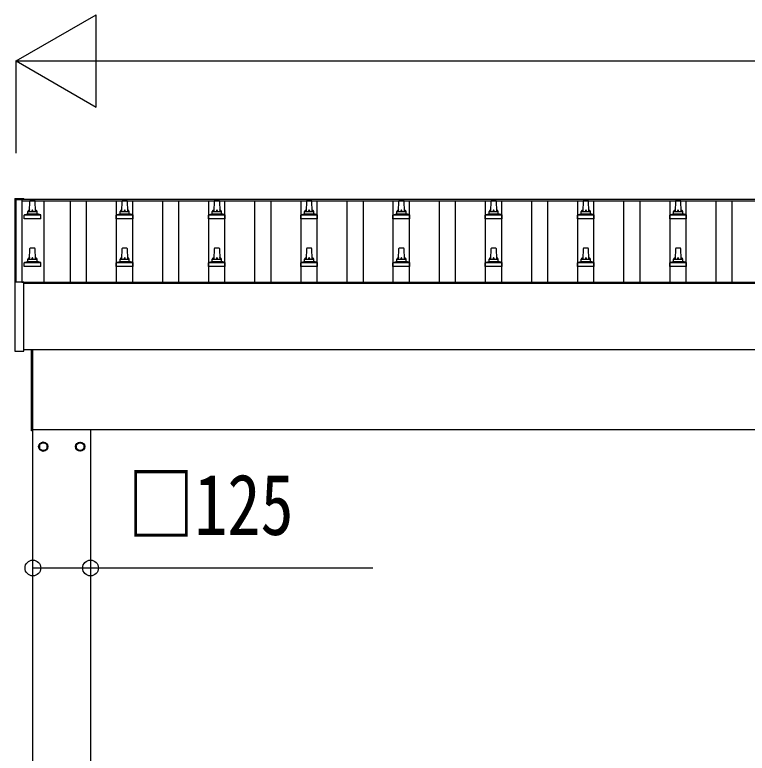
# Model space of a CAD drawing. Units: millimetres, scale not verified. Extents: x -16820 to 16820, y -11880 to 11880.
# Drawn here: x -13868 to -12280, y -823 to 778 of the extents above; entities that cross this region are included whole.
import ezdxf
from ezdxf.enums import TextEntityAlignment as Align

# ---------------------------------------------------------------- set-up
doc = ezdxf.new("R2010")
doc.units = ezdxf.units.MM
doc.header["$LTSCALE"] = 50
for name, color, linetype in [('0-5_YKK_13', 4, 'Continuous'), ('0-6_YKK_A1', 4, 'Continuous'), ('0-7_YKK_D', 6, 'Continuous')]:
    doc.layers.add(name, color=color, linetype=linetype)
doc.styles.add('ＭＳ ゴシック', font='')
doc.styles.get('ＭＳ ゴシック').set_extended_font_data('MS Gothic')

msp = doc.modelspace()

# ---------------------------------------------------------------- linework, layer by layer
at = {"layer": '0-5_YKK_13'}
for p, q in [((-13868.22, 379.66), (-13868.22, 379.06)), ((-13868.22, 379.06), (-13868.22, 197.72)), ((-13867.22, 380.18), (-13849.22, 380.18)), ((-13848.22, 378.11), (-13848.22, 379.66)), ((-13848.22, 379), (-13848.22, 379.06)), ((-13835.92, 351.59), (-13835.19, 375.12)), ((-13834.19, 376.09), (-13825.65, 376.09)), ((-13824.65, 375.12), (-13823.92, 351.59)), ((-13635.92, 351.59), (-13635.19, 375.12)), ((-13634.19, 376.09), (-13625.65, 376.09)), ((-13624.65, 375.12), (-13623.92, 351.59)), ((-13435.92, 351.59), (-13435.19, 375.12)), ((-13434.19, 376.09), (-13425.65, 376.09)), ((-13424.65, 375.12), (-13423.92, 351.59)), ((-13235.92, 351.59), (-13235.19, 375.12)), ((-13234.19, 376.09), (-13225.65, 376.09)), ((-13224.65, 375.12), (-13223.92, 351.59)), ((-13035.92, 351.59), (-13035.19, 375.12)), ((-13034.19, 376.09), (-13025.65, 376.09)), ((-13024.65, 375.12), (-13023.92, 351.59)), ((-12835.92, 351.59), (-12835.19, 375.12)), ((-12834.19, 376.09), (-12825.65, 376.09)), ((-12824.65, 375.12), (-12823.92, 351.59)), ((-12635.92, 351.59), (-12635.19, 375.12)), ((-12634.19, 376.09), (-12625.65, 376.09)), ((-12624.65, 375.12), (-12623.92, 351.59)), ((-12435.92, 351.59), (-12435.19, 375.12)), ((-12434.19, 376.09), (-12425.65, 376.09)), ((-12424.65, 375.12), (-12423.92, 351.59)), ((-13848.17, 336.09), (-13848.17, 343.81)), ((-13847.79, 344.59), (-13812.05, 344.59)), ((-13847.41, 344.78), (-13840.69, 346.41)), ((-13840.3, 346.59), (-13819.54, 346.59)), ((-13839.92, 347.38), (-13839.92, 351.59)), ((-13838.92, 351.59), (-13820.92, 351.59)), ((-13819.92, 347.38), (-13819.92, 351.59)), ((-13812.44, 344.78), (-13819.16, 346.41)), ((-13811.67, 336.09), (-13811.67, 343.81)), ((-13648.17, 336.09), (-13648.17, 343.81)), ((-13647.79, 344.59), (-13612.05, 344.59)), ((-13647.41, 344.78), (-13640.69, 346.41)), ((-13640.3, 346.59), (-13619.54, 346.59)), ((-13639.92, 347.38), (-13639.92, 351.59)), ((-13638.92, 351.59), (-13620.92, 351.59)), ((-13619.92, 347.38), (-13619.92, 351.59)), ((-13612.44, 344.78), (-13619.16, 346.41)), ((-13611.67, 336.09), (-13611.67, 343.81)), ((-13448.17, 336.09), (-13448.17, 343.81)), ((-13447.79, 344.59), (-13412.05, 344.59)), ((-13447.41, 344.78), (-13440.69, 346.41)), ((-13440.3, 346.59), (-13419.54, 346.59)), ((-13439.92, 347.38), (-13439.92, 351.59)), ((-13438.92, 351.59), (-13420.92, 351.59)), ((-13419.92, 347.38), (-13419.92, 351.59)), ((-13412.44, 344.78), (-13419.16, 346.41)), ((-13411.67, 336.09), (-13411.67, 343.81)), ((-13248.17, 336.09), (-13248.17, 343.81)), ((-13247.79, 344.59), (-13212.05, 344.59)), ((-13247.41, 344.78), (-13240.69, 346.41)), ((-13240.3, 346.59), (-13219.54, 346.59)), ((-13239.92, 347.38), (-13239.92, 351.59)), ((-13238.92, 351.59), (-13220.92, 351.59)), ((-13219.92, 347.38), (-13219.92, 351.59)), ((-13212.44, 344.78), (-13219.16, 346.41)), ((-13211.67, 336.09), (-13211.67, 343.81)), ((-13048.17, 336.09), (-13048.17, 343.81)), ((-13047.79, 344.59), (-13012.05, 344.59)), ((-13047.41, 344.78), (-13040.69, 346.41)), ((-13040.3, 346.59), (-13019.54, 346.59)), ((-13039.92, 347.38), (-13039.92, 351.59)), ((-13038.92, 351.59), (-13020.92, 351.59)), ((-13019.92, 347.38), (-13019.92, 351.59)), ((-13012.44, 344.78), (-13019.16, 346.41)), ((-13011.67, 336.09), (-13011.67, 343.81)), ((-12848.17, 336.09), (-12848.17, 343.81)), ((-12847.79, 344.59), (-12812.05, 344.59)), ((-12847.41, 344.78), (-12840.69, 346.41)), ((-12840.3, 346.59), (-12819.54, 346.59)), ((-12839.92, 347.38), (-12839.92, 351.59)), ((-12838.92, 351.59), (-12820.92, 351.59)), ((-12819.92, 347.38), (-12819.92, 351.59)), ((-12812.44, 344.78), (-12819.16, 346.41)), ((-12811.67, 336.09), (-12811.67, 343.81)), ((-12648.17, 336.09), (-12648.17, 343.81)), ((-12647.79, 344.59), (-12612.05, 344.59)), ((-12647.41, 344.78), (-12640.69, 346.41)), ((-12640.3, 346.59), (-12619.54, 346.59)), ((-12639.92, 347.38), (-12639.92, 351.59)), ((-12638.92, 351.59), (-12620.92, 351.59)), ((-12619.92, 347.38), (-12619.92, 351.59)), ((-12612.44, 344.78), (-12619.16, 346.41)), ((-12611.67, 336.09), (-12611.67, 343.81)), ((-12448.17, 336.09), (-12448.17, 343.81)), ((-12447.79, 344.59), (-12412.05, 344.59)), ((-12447.41, 344.78), (-12440.69, 346.41)), ((-12440.3, 346.59), (-12419.54, 346.59)), ((-12439.92, 347.38), (-12439.92, 351.59)), ((-12438.92, 351.59), (-12420.92, 351.59)), ((-12419.92, 347.38), (-12419.92, 351.59)), ((-12412.44, 344.78), (-12419.16, 346.41)), ((-12411.67, 336.09), (-12411.67, 343.81)), ((-13811.67, 336.09), (-13848.17, 336.09)), ((-13611.67, 336.09), (-13648.17, 336.09)), ((-13411.67, 336.09), (-13448.17, 336.09)), ((-13211.67, 336.09), (-13248.17, 336.09)), ((-13011.67, 336.09), (-13048.17, 336.09)), ((-12811.67, 336.09), (-12848.17, 336.09)), ((-12611.67, 336.09), (-12648.17, 336.09)), ((-12411.67, 336.09), (-12448.17, 336.09)), ((-13834.19, 272.76), (-13825.65, 272.76)), ((-13634.19, 272.76), (-13625.65, 272.76)), ((-13434.19, 272.76), (-13425.65, 272.76)), ((-13234.19, 272.76), (-13225.65, 272.76)), ((-13034.19, 272.76), (-13025.65, 272.76)), ((-12834.19, 272.76), (-12825.65, 272.76)), ((-12634.19, 272.76), (-12625.65, 272.76)), ((-12434.19, 272.76), (-12425.65, 272.76)), ((-13835.92, 248.26), (-13835.19, 271.79)), ((-13824.65, 271.79), (-13823.92, 248.26)), ((-13635.92, 248.26), (-13635.19, 271.79)), ((-13624.65, 271.79), (-13623.92, 248.26)), ((-13435.92, 248.26), (-13435.19, 271.79)), ((-13424.65, 271.79), (-13423.92, 248.26)), ((-13235.92, 248.26), (-13235.19, 271.79)), ((-13224.65, 271.79), (-13223.92, 248.26)), ((-13035.92, 248.26), (-13035.19, 271.79)), ((-13024.65, 271.79), (-13023.92, 248.26)), ((-12835.92, 248.26), (-12835.19, 271.79)), ((-12824.65, 271.79), (-12823.92, 248.26)), ((-12635.92, 248.26), (-12635.19, 271.79)), ((-12624.65, 271.79), (-12623.92, 248.26)), ((-12435.92, 248.26), (-12435.19, 271.79)), ((-12424.65, 271.79), (-12423.92, 248.26)), ((-13848.17, 232.76), (-13848.17, 240.47)), ((-13847.79, 241.26), (-13812.05, 241.26)), ((-13847.41, 241.45), (-13840.69, 243.08)), ((-13840.3, 243.26), (-13819.54, 243.26)), ((-13839.92, 244.05), (-13839.92, 248.26)), ((-13838.92, 248.26), (-13820.92, 248.26)), ((-13819.92, 244.05), (-13819.92, 248.26)), ((-13812.44, 241.45), (-13819.16, 243.08)), ((-13811.67, 232.76), (-13811.67, 240.47)), ((-13648.17, 232.76), (-13648.17, 240.47)), ((-13647.79, 241.26), (-13612.05, 241.26)), ((-13647.41, 241.45), (-13640.69, 243.08)), ((-13640.3, 243.26), (-13619.54, 243.26)), ((-13639.92, 244.05), (-13639.92, 248.26)), ((-13638.92, 248.26), (-13620.92, 248.26)), ((-13619.92, 244.05), (-13619.92, 248.26)), ((-13612.44, 241.45), (-13619.16, 243.08)), ((-13611.67, 232.76), (-13611.67, 240.47)), ((-13448.17, 232.76), (-13448.17, 240.47)), ((-13447.79, 241.26), (-13412.05, 241.26)), ((-13447.41, 241.45), (-13440.69, 243.08)), ((-13440.3, 243.26), (-13419.54, 243.26)), ((-13439.92, 244.05), (-13439.92, 248.26)), ((-13438.92, 248.26), (-13420.92, 248.26)), ((-13419.92, 244.05), (-13419.92, 248.26)), ((-13412.44, 241.45), (-13419.16, 243.08)), ((-13411.67, 232.76), (-13411.67, 240.47)), ((-13248.17, 232.76), (-13248.17, 240.47)), ((-13247.79, 241.26), (-13212.05, 241.26)), ((-13247.41, 241.45), (-13240.69, 243.08)), ((-13240.3, 243.26), (-13219.54, 243.26)), ((-13239.92, 244.05), (-13239.92, 248.26)), ((-13238.92, 248.26), (-13220.92, 248.26)), ((-13219.92, 244.05), (-13219.92, 248.26)), ((-13212.44, 241.45), (-13219.16, 243.08)), ((-13211.67, 232.76), (-13211.67, 240.47)), ((-13048.17, 232.76), (-13048.17, 240.47)), ((-13047.79, 241.26), (-13012.05, 241.26)), ((-13047.41, 241.45), (-13040.69, 243.08)), ((-13040.3, 243.26), (-13019.54, 243.26)), ((-13039.92, 244.05), (-13039.92, 248.26)), ((-13038.92, 248.26), (-13020.92, 248.26)), ((-13019.92, 244.05), (-13019.92, 248.26)), ((-13012.44, 241.45), (-13019.16, 243.08)), ((-13011.67, 232.76), (-13011.67, 240.47)), ((-12848.17, 232.76), (-12848.17, 240.47)), ((-12847.79, 241.26), (-12812.05, 241.26)), ((-12847.41, 241.45), (-12840.69, 243.08)), ((-12840.3, 243.26), (-12819.54, 243.26)), ((-12839.92, 244.05), (-12839.92, 248.26)), ((-12838.92, 248.26), (-12820.92, 248.26)), ((-12819.92, 244.05), (-12819.92, 248.26)), ((-12812.44, 241.45), (-12819.16, 243.08)), ((-12811.67, 232.76), (-12811.67, 240.47)), ((-12648.17, 232.76), (-12648.17, 240.47)), ((-12647.79, 241.26), (-12612.05, 241.26)), ((-12647.41, 241.45), (-12640.69, 243.08)), ((-12640.3, 243.26), (-12619.54, 243.26)), ((-12639.92, 244.05), (-12639.92, 248.26)), ((-12638.92, 248.26), (-12620.92, 248.26)), ((-12619.92, 244.05), (-12619.92, 248.26)), ((-12612.44, 241.45), (-12619.16, 243.08)), ((-12611.67, 232.76), (-12611.67, 240.47)), ((-12448.17, 232.76), (-12448.17, 240.47)), ((-12447.79, 241.26), (-12412.05, 241.26)), ((-12447.41, 241.45), (-12440.69, 243.08)), ((-12440.3, 243.26), (-12419.54, 243.26)), ((-12439.92, 244.05), (-12439.92, 248.26)), ((-12438.92, 248.26), (-12420.92, 248.26)), ((-12419.92, 244.05), (-12419.92, 248.26)), ((-12412.44, 241.45), (-12419.16, 243.08)), ((-12411.67, 232.76), (-12411.67, 240.47)), ((-13811.67, 232.76), (-13848.17, 232.76)), ((-13611.67, 232.76), (-13648.17, 232.76)), ((-13411.67, 232.76), (-13448.17, 232.76)), ((-13211.67, 232.76), (-13248.17, 232.76)), ((-13011.67, 232.76), (-13048.17, 232.76)), ((-12811.67, 232.76), (-12848.17, 232.76)), ((-12611.67, 232.76), (-12648.17, 232.76)), ((-12411.67, 232.76), (-12448.17, 232.76)), ((-13868.22, 197.71), (-13868.22, 49.71)), ((-13867.22, 198.21), (-13867.72, 198.21)), ((-13849.22, 198.21), (-13867.22, 198.21)), ((-13848.72, 198.21), (-13849.22, 198.21)), ((-13848.22, 49.71), (-13848.22, 197.71)), ((-13867.72, 49.21), (-13848.72, 49.21)), ((-13831.92, -123.5), (-13831.92, 51.84)), ((-13829.92, 51.84), (-13829.92, -123.5)), ((-13829.92, -123.5), (-13831.92, -123.5)), ((-13797.82, -157.75), (-13797.92, -157.75)), ((-13797.82, -158.25), (-13797.92, -158.25)), ((-13735.02, -157.75), (-13734.92, -157.75)), ((-13735.02, -158.25), (-13734.92, -158.25))]:
    msp.add_line(p, q, dxfattribs=at)
for points in [[(-13868.22, 379.66), (-13868.19, 379.85), (-13868.11, 379.98), (-13868.02, 380.06), (-13867.94, 380.12), (-13867.86, 380.15), (-13867.81, 380.16), (-13867.77, 380.16), (-13867.73, 380.17), (-13867.54, 380.18), (-13867.36, 380.18), (-13867.22, 380.18)], [(-13849.22, 380.18), (-13849.03, 380.18), (-13848.86, 380.18), (-13848.72, 380.17), (-13848.65, 380.16), (-13848.59, 380.15), (-13848.5, 380.11), (-13848.37, 380.02), (-13848.28, 379.89), (-13848.27, 379.86)]]:
    msp.add_lwpolyline(points, dxfattribs=at)
for points in [[(-13806.42, -148.19), (-13814.92, -153.09), (-13814.92, -162.91), (-13806.42, -167.81), (-13797.92, -162.91), (-13797.92, -153.09)], [(-13726.42, -148.19), (-13717.92, -153.09), (-13717.92, -162.91), (-13726.42, -167.81), (-13734.92, -162.91), (-13734.92, -153.09)]]:
    msp.add_lwpolyline(points, close=True, dxfattribs=at)
for centre, radius in [((-13806.42, -158), 10), ((-13806.42, -158), 8.5), ((-13726.42, -158), 10), ((-13726.42, -158), 8.5)]:
    msp.add_circle(centre, radius, dxfattribs=at)
for centre, radius, start, end in [((-13848.72, 379.66), 0.499, 0.00068, 23.5008), ((-13834.19, 375.09), 1, 90, 178.60509), ((-13825.65, 375.09), 1, 1.39491, 90), ((-13634.19, 375.09), 1, 90, 178.60509), ((-13625.65, 375.09), 1, 1.39491, 90), ((-13434.19, 375.09), 1, 90, 178.60509), ((-13425.65, 375.09), 1, 1.39491, 90), ((-13234.19, 375.09), 1, 90, 178.60509), ((-13225.65, 375.09), 1, 1.39491, 90), ((-13034.19, 375.09), 1, 90, 178.60509), ((-13025.65, 375.09), 1, 1.39491, 90), ((-12834.19, 375.09), 1, 90, 178.60509), ((-12825.65, 375.09), 1, 1.39491, 90), ((-12634.19, 375.09), 1, 90, 178.60509), ((-12625.65, 375.09), 1, 1.39491, 90), ((-12434.19, 375.09), 1, 90, 178.60509), ((-12425.65, 375.09), 1, 1.39491, 90), ((-13835.84, 350.96), 4.13, 90, 171.17633), ((-13826.59, 351.59), 4.83, 133.60282, 180), ((-13833.25, 351.59), 4.83, 0, 46.39718), ((-13824.01, 350.96), 4.13, 8.82367, 90), ((-13635.84, 350.96), 4.13, 90, 171.17633), ((-13626.59, 351.59), 4.83, 133.60282, 180), ((-13633.25, 351.59), 4.83, 0, 46.39718), ((-13624.01, 350.96), 4.13, 8.82367, 90), ((-13435.84, 350.96), 4.13, 90, 171.17633), ((-13426.59, 351.59), 4.83, 133.60282, 180), ((-13433.25, 351.59), 4.83, 0, 46.39718), ((-13424.01, 350.96), 4.13, 8.82367, 90), ((-13235.84, 350.96), 4.13, 90, 171.17633), ((-13226.59, 351.59), 4.83, 133.60282, 180), ((-13233.25, 351.59), 4.83, 0, 46.39718), ((-13224.01, 350.96), 4.13, 8.82367, 90), ((-13035.84, 350.96), 4.13, 90, 171.17633), ((-13026.59, 351.59), 4.83, 133.60282, 180), ((-13033.25, 351.59), 4.83, 0, 46.39718), ((-13024.01, 350.96), 4.13, 8.82367, 90), ((-12835.84, 350.96), 4.13, 90, 171.17633), ((-12826.59, 351.59), 4.83, 133.60282, 180), ((-12833.25, 351.59), 4.83, 0, 46.39718), ((-12824.01, 350.96), 4.13, 8.82367, 90), ((-12635.84, 350.96), 4.13, 90, 171.17633), ((-12626.59, 351.59), 4.83, 133.60282, 180), ((-12633.25, 351.59), 4.83, 0, 46.39718), ((-12624.01, 350.96), 4.13, 8.82367, 90), ((-12435.84, 350.96), 4.13, 90, 171.17633), ((-12426.59, 351.59), 4.83, 133.60282, 180), ((-12433.25, 351.59), 4.83, 0, 46.39718), ((-12424.01, 350.96), 4.13, 8.82367, 90), ((-13847.17, 343.81), 1, 103.62699, 180), ((-13840.92, 347.38), 1, 283.62699, 0), ((-13838.92, 350.59), 1, 90, 180), ((-13820.92, 350.59), 1, 0, 90), ((-13818.92, 347.38), 1, 180, 256.37301), ((-13812.67, 343.81), 1, 0, 76.37301), ((-13647.17, 343.81), 1, 103.62699, 180), ((-13640.92, 347.38), 1, 283.62699, 0), ((-13638.92, 350.59), 1, 90, 180), ((-13620.92, 350.59), 1, 0, 90), ((-13618.92, 347.38), 1, 180, 256.37301), ((-13612.67, 343.81), 1, 0, 76.37301), ((-13447.17, 343.81), 1, 103.62699, 180), ((-13440.92, 347.38), 1, 283.62699, 0), ((-13438.92, 350.59), 1, 90, 180), ((-13420.92, 350.59), 1, 0, 90), ((-13418.92, 347.38), 1, 180, 256.37301), ((-13412.67, 343.81), 1, 0, 76.37301), ((-13247.17, 343.81), 1, 103.62699, 180), ((-13240.92, 347.38), 1, 283.62699, 0), ((-13238.92, 350.59), 1, 90, 180), ((-13220.92, 350.59), 1, 0, 90), ((-13218.92, 347.38), 1, 180, 256.37301), ((-13212.67, 343.81), 1, 0, 76.37301), ((-13047.17, 343.81), 1, 103.62699, 180), ((-13040.92, 347.38), 1, 283.62699, 0), ((-13038.92, 350.59), 1, 90, 180), ((-13020.92, 350.59), 1, 0, 90), ((-13018.92, 347.38), 1, 180, 256.37301), ((-13012.67, 343.81), 1, 0, 76.37301), ((-12847.17, 343.81), 1, 103.62699, 180), ((-12840.92, 347.38), 1, 283.62699, 0), ((-12838.92, 350.59), 1, 90, 180), ((-12820.92, 350.59), 1, 0, 90), ((-12818.92, 347.38), 1, 180, 256.37301), ((-12812.67, 343.81), 1, 0, 76.37301), ((-12647.17, 343.81), 1, 103.62699, 180), ((-12640.92, 347.38), 1, 283.62699, 0), ((-12638.92, 350.59), 1, 90, 180), ((-12620.92, 350.59), 1, 0, 90), ((-12618.92, 347.38), 1, 180, 256.37301), ((-12612.67, 343.81), 1, 0, 76.37301), ((-12447.17, 343.81), 1, 103.62699, 180), ((-12440.92, 347.38), 1, 283.62699, 0), ((-12438.92, 350.59), 1, 90, 180), ((-12420.92, 350.59), 1, 0, 90), ((-12418.92, 347.38), 1, 180, 256.37301), ((-12412.67, 343.81), 1, 0, 76.37301), ((-13834.19, 271.76), 1, 90, 178.60509), ((-13825.65, 271.76), 1, 1.39491, 90), ((-13634.19, 271.76), 1, 90, 178.60509), ((-13625.65, 271.76), 1, 1.39491, 90), ((-13434.19, 271.76), 1, 90, 178.60509), ((-13425.65, 271.76), 1, 1.39491, 90), ((-13234.19, 271.76), 1, 90, 178.60509), ((-13225.65, 271.76), 1, 1.39491, 90), ((-13034.19, 271.76), 1, 90, 178.60509), ((-13025.65, 271.76), 1, 1.39491, 90), ((-12834.19, 271.76), 1, 90, 178.60509), ((-12825.65, 271.76), 1, 1.39491, 90), ((-12634.19, 271.76), 1, 90, 178.60509), ((-12625.65, 271.76), 1, 1.39491, 90), ((-12434.19, 271.76), 1, 90, 178.60509), ((-12425.65, 271.76), 1, 1.39491, 90), ((-13847.17, 240.47), 1, 103.62699, 180), ((-13840.92, 244.05), 1, 283.62699, 0), ((-13835.84, 247.63), 4.13, 90, 171.17633), ((-13838.92, 247.26), 1, 90, 180), ((-13826.59, 248.26), 4.83, 133.60282, 180), ((-13833.25, 248.26), 4.83, 0, 46.39718), ((-13824.01, 247.63), 4.13, 8.82367, 90), ((-13820.92, 247.26), 1, 0, 90), ((-13818.92, 244.05), 1, 180, 256.37301), ((-13812.67, 240.47), 1, 0, 76.37301), ((-13647.17, 240.47), 1, 103.62699, 180), ((-13640.92, 244.05), 1, 283.62699, 0), ((-13635.84, 247.63), 4.13, 90, 171.17633), ((-13638.92, 247.26), 1, 90, 180), ((-13626.59, 248.26), 4.83, 133.60282, 180), ((-13633.25, 248.26), 4.83, 0, 46.39718), ((-13624.01, 247.63), 4.13, 8.82367, 90), ((-13620.92, 247.26), 1, 0, 90), ((-13618.92, 244.05), 1, 180, 256.37301), ((-13612.67, 240.47), 1, 0, 76.37301), ((-13447.17, 240.47), 1, 103.62699, 180), ((-13440.92, 244.05), 1, 283.62699, 0), ((-13435.84, 247.63), 4.13, 90, 171.17633), ((-13438.92, 247.26), 1, 90, 180), ((-13426.59, 248.26), 4.83, 133.60282, 180), ((-13433.25, 248.26), 4.83, 0, 46.39718), ((-13424.01, 247.63), 4.13, 8.82367, 90), ((-13420.92, 247.26), 1, 0, 90), ((-13418.92, 244.05), 1, 180, 256.37301), ((-13412.67, 240.47), 1, 0, 76.37301), ((-13247.17, 240.47), 1, 103.62699, 180), ((-13240.92, 244.05), 1, 283.62699, 0), ((-13235.84, 247.63), 4.13, 90, 171.17633), ((-13238.92, 247.26), 1, 90, 180), ((-13226.59, 248.26), 4.83, 133.60282, 180), ((-13233.25, 248.26), 4.83, 0, 46.39718), ((-13224.01, 247.63), 4.13, 8.82367, 90), ((-13220.92, 247.26), 1, 0, 90), ((-13218.92, 244.05), 1, 180, 256.37301), ((-13212.67, 240.47), 1, 0, 76.37301), ((-13047.17, 240.47), 1, 103.62699, 180), ((-13040.92, 244.05), 1, 283.62699, 0), ((-13035.84, 247.63), 4.13, 90, 171.17633), ((-13038.92, 247.26), 1, 90, 180), ((-13026.59, 248.26), 4.83, 133.60282, 180), ((-13033.25, 248.26), 4.83, 0, 46.39718), ((-13024.01, 247.63), 4.13, 8.82367, 90), ((-13020.92, 247.26), 1, 0, 90), ((-13018.92, 244.05), 1, 180, 256.37301), ((-13012.67, 240.47), 1, 0, 76.37301), ((-12847.17, 240.47), 1, 103.62699, 180), ((-12840.92, 244.05), 1, 283.62699, 0), ((-12835.84, 247.63), 4.13, 90, 171.17633), ((-12838.92, 247.26), 1, 90, 180), ((-12826.59, 248.26), 4.83, 133.60282, 180), ((-12833.25, 248.26), 4.83, 0, 46.39718), ((-12824.01, 247.63), 4.13, 8.82367, 90), ((-12820.92, 247.26), 1, 0, 90), ((-12818.92, 244.05), 1, 180, 256.37301), ((-12812.67, 240.47), 1, 0, 76.37301), ((-12647.17, 240.47), 1, 103.62699, 180), ((-12640.92, 244.05), 1, 283.62699, 0), ((-12635.84, 247.63), 4.13, 90, 171.17633), ((-12638.92, 247.26), 1, 90, 180), ((-12626.59, 248.26), 4.83, 133.60282, 180), ((-12633.25, 248.26), 4.83, 0, 46.39718), ((-12624.01, 247.63), 4.13, 8.82367, 90), ((-12620.92, 247.26), 1, 0, 90), ((-12618.92, 244.05), 1, 180, 256.37301), ((-12612.67, 240.47), 1, 0, 76.37301), ((-12447.17, 240.47), 1, 103.62699, 180), ((-12440.92, 244.05), 1, 283.62699, 0), ((-12435.84, 247.63), 4.13, 90, 171.17633), ((-12438.92, 247.26), 1, 90, 180), ((-12426.59, 248.26), 4.83, 133.60282, 180), ((-12433.25, 248.26), 4.83, 0, 46.39718), ((-12424.01, 247.63), 4.13, 8.82367, 90), ((-12420.92, 247.26), 1, 0, 90), ((-12418.92, 244.05), 1, 180, 256.37301), ((-12412.67, 240.47), 1, 0, 76.37301), ((-13867.72, 197.71), 0.5, 90, 180), ((-13848.72, 197.71), 0.5, 0, 90), ((-13867.72, 49.71), 0.5, 180, 270), ((-13848.72, 49.71), 0.5, 270, 0), ((-13806.42, -158), 8.6, 171.25399, 188.74601), ((-13806.42, -158), 8.6, 111.25399, 128.74601), ((-13806.42, -158), 8.6, 51.25399, 68.74601), ((-13806.42, -158), 8.6, 1.66581, 8.74601), ((-13806.42, -158), 8.6, 351.25399, 358.33419), ((-13726.42, -158), 8.6, 171.25399, 178.33419), ((-13726.42, -158), 8.6, 181.66581, 188.74601), ((-13726.42, -158), 8.6, 111.25399, 128.74601), ((-13726.42, -158), 8.6, 51.25399, 68.74601), ((-13726.42, -158), 8.6, 351.25399, 8.74601), ((-13806.42, -158), 8.6, 231.25399, 248.74601), ((-13806.42, -158), 8.6, 291.25399, 308.74601), ((-13726.42, -158), 8.6, 231.25399, 248.74601), ((-13726.42, -158), 8.6, 291.25399, 308.74601)]:
    msp.add_arc(centre, radius, start, end, dxfattribs=at)
at = {"layer": '0-6_YKK_A1'}
for p, q in [((-13864.92, 378.03), (-13852.92, 378.03)), ((-13864.92, 198.21), (-13864.92, 378.03)), ((-13852.92, 378.11), (-8406.92, 378.11)), ((-13852.92, 378.11), (-13852.92, 374.53)), ((-13852.92, 378.03), (-13852.92, 198.21)), ((-13852.92, 374.53), (-8406.92, 374.53)), ((-13804.92, 375.41), (-13804.92, 198.27)), ((-13747.42, 198.27), (-13747.42, 374.53)), ((-13712.42, 198.27), (-13712.42, 374.53)), ((-13647.42, 198.27), (-13647.42, 374.53)), ((-13612.42, 198.27), (-13612.42, 374.53)), ((-13547.42, 198.27), (-13547.42, 374.53)), ((-13512.42, 198.27), (-13512.42, 374.53)), ((-13447.42, 198.27), (-13447.42, 374.53)), ((-13412.42, 198.27), (-13412.42, 374.53)), ((-13347.42, 198.27), (-13347.42, 374.53)), ((-13312.42, 198.27), (-13312.42, 374.53)), ((-13247.42, 198.27), (-13247.42, 374.53)), ((-13212.42, 198.27), (-13212.42, 374.53)), ((-13147.42, 198.27), (-13147.42, 374.53)), ((-13112.42, 198.27), (-13112.42, 374.53)), ((-13047.42, 198.27), (-13047.42, 374.53)), ((-13012.42, 198.27), (-13012.42, 374.53)), ((-12947.42, 198.27), (-12947.42, 374.53)), ((-12912.42, 198.27), (-12912.42, 374.53)), ((-12847.42, 198.27), (-12847.42, 374.53)), ((-12812.42, 198.27), (-12812.42, 374.53)), ((-12747.42, 198.27), (-12747.42, 374.53)), ((-12712.42, 198.27), (-12712.42, 374.53)), ((-12647.42, 198.27), (-12647.42, 374.53)), ((-12612.42, 198.27), (-12612.42, 374.53)), ((-12547.42, 198.27), (-12547.42, 374.53)), ((-12512.42, 198.27), (-12512.42, 374.53)), ((-12447.42, 198.27), (-12447.42, 374.53)), ((-12412.42, 198.27), (-12412.42, 374.53)), ((-12347.42, 198.27), (-12347.42, 374.53)), ((-12312.42, 198.27), (-12312.42, 374.53)), ((-13852.92, 198.27), (-8406.92, 198.27)), ((-13848.22, 196.71), (-8411.62, 196.71)), ((-8411.62, 51.84), (-13848.22, 51.84)), ((-13829.92, -121), (-8524.53, -121)), ((-13828.92, -2921), (-13828.92, -121)), ((-13703.92, -121), (-13703.92, -2921))]:
    msp.add_line(p, q, dxfattribs=at)
at = {"layer": '0-7_YKK_D'}
for p, q in [((-13864.92, 678.11), (-13691.72, 778.11)), ((-13691.72, 578.11), (-13691.72, 778.11)), ((-13864.92, 478.11), (-13864.92, 679.11)), ((-13864.92, 678.11), (-13691.72, 578.11)), ((-13864.92, 678.11), (-13518.51, 678.11)), ((-13664.92, 678.11), (-8594.92, 678.11))]:
    msp.add_line(p, q, dxfattribs=at)
msp.add_lwpolyline([(-13828.92, -421), (-13703.92, -421), (-13091.92, -421)], dxfattribs=at)
for centre in [(-13828.92, -421), (-13703.92, -421)]:
    msp.add_circle(centre, 17, dxfattribs=at)

# ---------------------------------------------------------------- texts
at = {"layer": '0-7_YKK_D', "style": 'ＭＳ ゴシック', "width": 0.8}
msp.add_text('□125', height=132, dxfattribs=at).set_placement((-13623.12, -389), align=Align.BOTTOM_LEFT)

doc.saveas('drawing.dxf')
